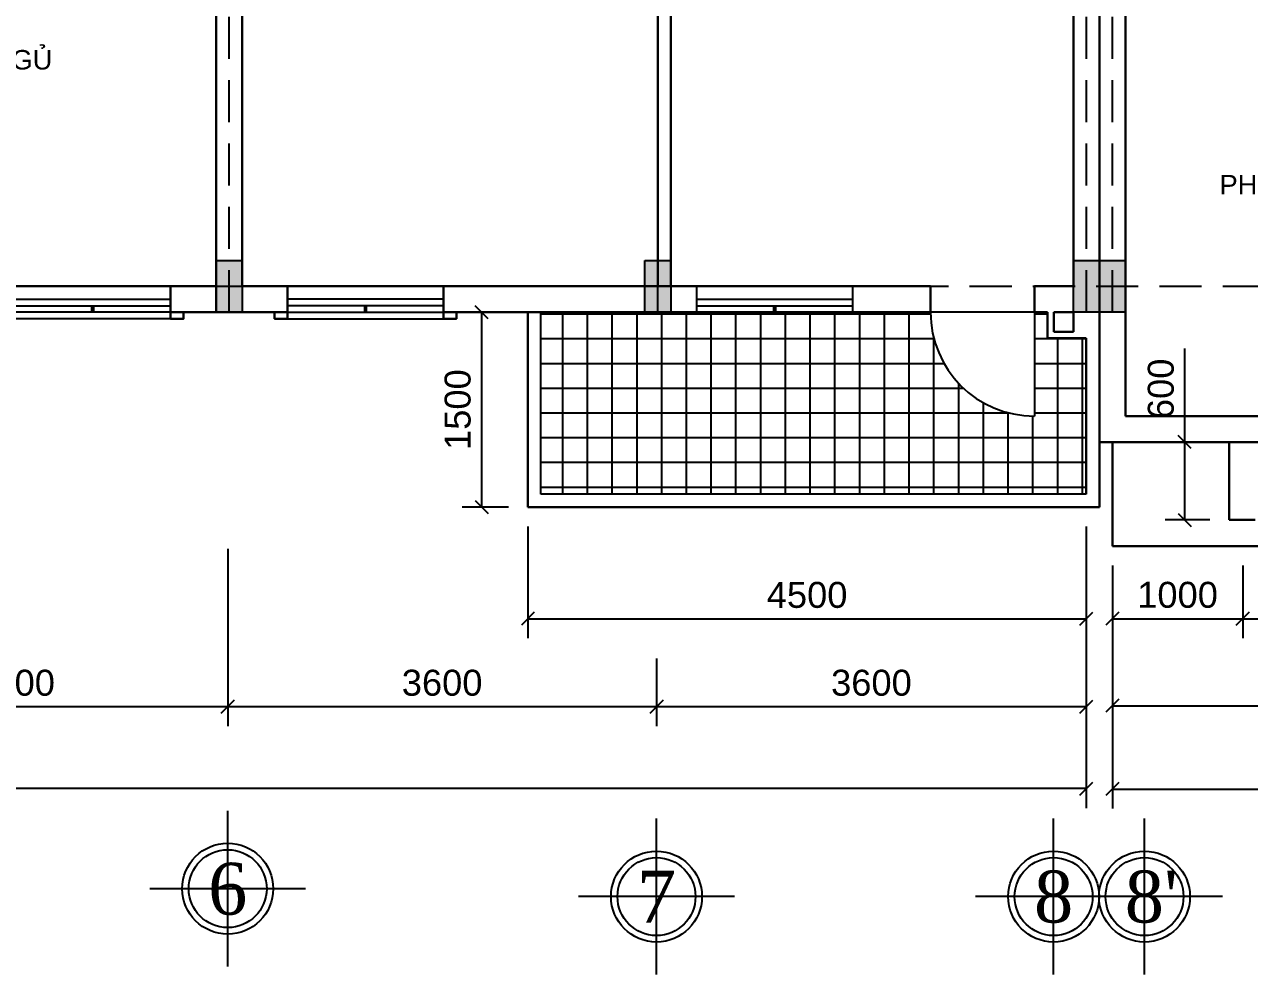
# Model space of a CAD drawing. Extents: x -100 to 171306, y -3236 to 60448.
# Drawn here: x 23669 to 33100, y 31299 to 38614 of the extents above; entities that cross this region are included whole.
import ezdxf
from ezdxf.enums import TextEntityAlignment as Align

# ---------------------------------------------------------------- set-up
doc = ezdxf.new("R2010")
doc.units = 0
doc.header["$LTSCALE"] = 1300
doc.linetypes.add('HIDDEN', pattern=[0.375, 0.25, -0.125])
doc.layers.get('0').update_dxf_attribs({"linetype": 'CONTINUOUS'})
doc.layers.get('DEFPOINTS').update_dxf_attribs({"linetype": 'CONTINUOUS'})
for name, color, linetype in [('11', 7, 'CONTINUOUS'), ('BAO', 3, 'CONTINUOUS'), ('COT', 1, 'CONTINUOUS'), ('CUA', 4, 'CONTINUOUS'), ('HATCH', 5, 'CONTINUOUS'), ('RANH', 2, 'CONTINUOUS'), ('TEXT', 7, 'CONTINUOUS'), ('TIM', 6, 'CONTINUOUS')]:
    doc.layers.add(name, color=color, linetype=linetype)
doc.layers.add('TUONG', color=3, linetype='CONTINUOUS', lineweight=30)
doc.styles.add('T2', font='VNI-Times.TTF')
doc.styles.add('VN', font='VHELVEN.TTF')
doc.styles.add('VNI-HELVE', font='VHELVEN.TTF')
doc.dimstyles.new('DIM100S', dxfattribs={"dimscale": 0, "dimtxt": 200, "dimasz": 100, "dimexe": 150, "dimexo": 150, "dimgap": 80, "dimtad": 1, "dimdec": 0, "dimrnd": 50, "dimzin": 0, "dimdsep": 46, "dimtxsty": 'VNI-HELVE', "dimblk1": 'OBLIQUE', "dimblk2": 'OBLIQUE', "dimsah": 1, "dimcen": 0, "dimclrd": 6, "dimclre": 6, "dimclrt": 6, "dimadec": 0, "dimazin": 0, "dimtfac": 1, "dimtdec": 0, "dimtmove": 0, "dimatfit": 3, "dimfxl": 1, "dimtolj": 1, "dimtzin": 0, "dimarcsym": 0})

# ---------------------------------------------------------------- blocks, each defined once
blk = doc.blocks.new('S1200A')
at = {"layer": '11', "color": 4}
blk.add_line((-600, 50), (600, 50), dxfattribs=at)
blk.add_lwpolyline([(-600, 100), (600, 100), (600, 0), (-600, 0), (-600, 100)], dxfattribs=at)
at = {"layer": '11', "color": 4, "const_width": 30}
blk.add_lwpolyline([(0, 50), (0, 0)], dxfattribs=at)
blk = doc.blocks.new('PN')
at = {"layer": 'TEXT', "style": 'VN'}
blk.add_text('PH.NGUÛ', height=150, dxfattribs=at).set_placement((-475.6, -53.5))
blk = doc.blocks.new('PK')
at = {"layer": 'TEXT', "style": 'VN'}
blk.add_text('PH.KHAÙCH', height=150, dxfattribs=at).set_placement((-539.3, -87.2))
blk = doc.blocks.new('_OBLIQUE')
at = {"color": 0, "linetype": 'ByBlock'}
blk.add_line((-0.5, -0.5), (0.5, 0.5), dxfattribs=at)
blk = doc.blocks.new('*D36')
at = {"color": 6, "linetype": 'ByBlock', "transparency": 16777216}
for p, q in [((25233.6, 34577), (25233.6, 33211.4)), ((21951.8, 33672.6), (21951.8, 33211.4)), ((21951.8, 33361.4), (25233.6, 33361.4))]:
    blk.add_line(p, q, dxfattribs=at)
at = {"layer": 'DEFPOINTS', "color": 0, "linetype": 'ByBlock', "transparency": 16777216}
for p in [(25233.6, 34727), (21951.8, 33822.6), (25233.6, 33361.4)]:
    blk.add_point(p, dxfattribs=at)
at = {"color": 6, "linetype": 'ByBlock', "transparency": 16777216, "xscale": 100, "yscale": 100, "zscale": 100, "rotation": 180}
blk.add_blockref('_OBLIQUE', (21951.8, 33361.4), dxfattribs=at)
at = {"color": 6, "linetype": 'ByBlock', "transparency": 16777216, "xscale": 100, "yscale": 100, "zscale": 100}
blk.add_blockref('_OBLIQUE', (25233.6, 33361.4), dxfattribs=at)
at = {"color": 6, "linetype": 'ByBlock', "transparency": 16777216, "insert": (23592.7, 33544.2), "char_height": 200, "attachment_point": 5, "style": 'VNI-HELVE'}
blk.add_mtext('\\A1;3600', dxfattribs=at)
blk = doc.blocks.new('*D37')
at = {"color": 6, "linetype": 'ByBlock', "transparency": 16777216}
for p, q in [((25233.6, 34377), (25233.6, 33211.4)), ((28534.7, 33733.3), (28534.7, 33211.4)), ((25233.6, 33361.4), (28534.7, 33361.4))]:
    blk.add_line(p, q, dxfattribs=at)
at = {"layer": 'DEFPOINTS', "color": 0, "linetype": 'ByBlock', "transparency": 16777216}
for p in [(25233.6, 34527), (28534.7, 33883.3), (28534.7, 33361.4)]:
    blk.add_point(p, dxfattribs=at)
at = {"color": 6, "linetype": 'ByBlock', "transparency": 16777216, "xscale": 100, "yscale": 100, "zscale": 100, "rotation": 180}
blk.add_blockref('_OBLIQUE', (25233.6, 33361.4), dxfattribs=at)
at = {"color": 6, "linetype": 'ByBlock', "transparency": 16777216, "xscale": 100, "yscale": 100, "zscale": 100}
blk.add_blockref('_OBLIQUE', (28534.7, 33361.4), dxfattribs=at)
at = {"color": 6, "linetype": 'ByBlock', "transparency": 16777216, "insert": (26884.2, 33544.2), "char_height": 200, "attachment_point": 5, "style": 'VNI-HELVE'}
blk.add_mtext('\\A1;3600', dxfattribs=at)
blk = doc.blocks.new('*D38')
at = {"color": 6, "linetype": 'ByBlock', "transparency": 16777216}
for p, q in [((27394.1, 36398.6), (27037.5, 36398.6)), ((27187.5, 36398.6), (27187.5, 34898.6)), ((27394.1, 34898.6), (27037.5, 34898.6))]:
    blk.add_line(p, q, dxfattribs=at)
at = {"layer": 'DEFPOINTS', "color": 0, "linetype": 'ByBlock', "transparency": 16777216}
for p in [(27544.1, 36398.6), (27187.5, 34898.6), (27544.1, 34898.6)]:
    blk.add_point(p, dxfattribs=at)
at = {"color": 6, "linetype": 'ByBlock', "transparency": 16777216, "xscale": 100, "yscale": 100, "zscale": 100}
for p, rotation in [((27187.5, 36398.6), 90), ((27187.5, 34898.6), 270)]:
    blk.add_blockref('_OBLIQUE', p, dxfattribs=dict(at, rotation=rotation))
at = {"color": 6, "linetype": 'ByBlock', "transparency": 16777216, "insert": (27004.7, 35648.6), "char_height": 200, "attachment_point": 5, "rotation": 90, "style": 'VNI-HELVE'}
blk.add_mtext('\\A1;1500', dxfattribs=at)
blk = doc.blocks.new('*D39')
at = {"color": 6, "linetype": 'ByBlock', "transparency": 16777216}
for p, q in [((32600.9, 35398.1), (32600.9, 36118.9)), ((32794.1, 35398.1), (32450.9, 35398.1)), ((32600.9, 34798.6), (32600.9, 35398.1)), ((32794.1, 34798.6), (32450.9, 34798.6))]:
    blk.add_line(p, q, dxfattribs=at)
at = {"layer": 'DEFPOINTS', "color": 0, "linetype": 'ByBlock', "transparency": 16777216}
for p in [(32600.9, 35398.1), (32944.1, 35398.1), (32944.1, 34798.6)]:
    blk.add_point(p, dxfattribs=at)
at = {"color": 6, "linetype": 'ByBlock', "transparency": 16777216, "xscale": 100, "yscale": 100, "zscale": 100}
for p, rotation in [((32600.9, 35398.1), 90), ((32600.9, 34798.6), 270)]:
    blk.add_blockref('_OBLIQUE', p, dxfattribs=dict(at, rotation=rotation))
at = {"color": 6, "linetype": 'ByBlock', "transparency": 16777216, "insert": (32418.1, 35808.5), "char_height": 200, "attachment_point": 5, "rotation": 90, "style": 'VNI-HELVE'}
blk.add_mtext('\\A1;600', dxfattribs=at)
blk = doc.blocks.new('*D40')
at = {"color": 6, "linetype": 'ByBlock', "transparency": 16777216}
for p, q in [((32044.1, 34448.1), (32044.1, 33888.3)), ((33048.2, 34448.1), (33048.2, 33888.3)), ((32044.1, 34038.3), (33048.2, 34038.3))]:
    blk.add_line(p, q, dxfattribs=at)
at = {"layer": 'DEFPOINTS', "color": 0, "linetype": 'ByBlock', "transparency": 16777216}
for p in [(32044.1, 34598.1), (33048.2, 34598.1), (33048.2, 34038.3)]:
    blk.add_point(p, dxfattribs=at)
at = {"color": 6, "linetype": 'ByBlock', "transparency": 16777216, "xscale": 100, "yscale": 100, "zscale": 100, "rotation": 180}
blk.add_blockref('_OBLIQUE', (32044.1, 34038.3), dxfattribs=at)
at = {"color": 6, "linetype": 'ByBlock', "transparency": 16777216, "xscale": 100, "yscale": 100, "zscale": 100}
blk.add_blockref('_OBLIQUE', (33048.2, 34038.3), dxfattribs=at)
at = {"color": 6, "linetype": 'ByBlock', "transparency": 16777216, "insert": (32546.1, 34221.1), "char_height": 200, "attachment_point": 5, "style": 'VNI-HELVE'}
blk.add_mtext('\\A1;1000', dxfattribs=at)
blk = doc.blocks.new('*D41')
at = {"color": 6, "linetype": 'ByBlock', "transparency": 16777216}
for p, q in [((37045.9, 34442.4), (37045.9, 33888.3)), ((33048.2, 34248.1), (33048.2, 33888.3)), ((33048.2, 34038.3), (37045.9, 34038.3))]:
    blk.add_line(p, q, dxfattribs=at)
at = {"layer": 'DEFPOINTS', "color": 0, "linetype": 'ByBlock', "transparency": 16777216}
for p in [(37045.9, 34592.4), (33048.2, 34398.1), (37045.9, 34038.3)]:
    blk.add_point(p, dxfattribs=at)
at = {"color": 6, "linetype": 'ByBlock', "transparency": 16777216, "xscale": 100, "yscale": 100, "zscale": 100, "rotation": 180}
blk.add_blockref('_OBLIQUE', (33048.2, 34038.3), dxfattribs=at)
at = {"color": 6, "linetype": 'ByBlock', "transparency": 16777216, "xscale": 100, "yscale": 100, "zscale": 100}
blk.add_blockref('_OBLIQUE', (37045.9, 34038.3), dxfattribs=at)
at = {"color": 6, "linetype": 'ByBlock', "transparency": 16777216, "insert": (35047.1, 34221.1), "char_height": 200, "attachment_point": 5, "style": 'VNI-HELVE'}
blk.add_mtext('\\A1;4000', dxfattribs=at)
blk = doc.blocks.new('*D42')
at = {"color": 6, "linetype": 'ByBlock', "transparency": 16777216}
for p, q in [((27544.1, 34748.6), (27544.1, 33887.8)), ((31843.8, 34748.6), (31843.8, 33887.8)), ((27544.1, 34037.8), (31843.8, 34037.8))]:
    blk.add_line(p, q, dxfattribs=at)
at = {"layer": 'DEFPOINTS', "color": 0, "linetype": 'ByBlock', "transparency": 16777216}
for p in [(27544.1, 34898.6), (31843.8, 34898.6), (31843.8, 34037.8)]:
    blk.add_point(p, dxfattribs=at)
at = {"color": 6, "linetype": 'ByBlock', "transparency": 16777216, "xscale": 100, "yscale": 100, "zscale": 100, "rotation": 180}
blk.add_blockref('_OBLIQUE', (27544.1, 34037.8), dxfattribs=at)
at = {"color": 6, "linetype": 'ByBlock', "transparency": 16777216, "xscale": 100, "yscale": 100, "zscale": 100}
blk.add_blockref('_OBLIQUE', (31843.8, 34037.8), dxfattribs=at)
at = {"color": 6, "linetype": 'ByBlock', "transparency": 16777216, "insert": (29693.9, 34220.6), "char_height": 200, "attachment_point": 5, "style": 'VNI-HELVE'}
blk.add_mtext('\\A1;4500', dxfattribs=at)
blk = doc.blocks.new('*D45')
at = {"color": 6, "linetype": 'ByBlock', "transparency": 16777216}
for p, q in [((31843.8, 34548.6), (31843.8, 33211.4)), ((28534.7, 33533.3), (28534.7, 33211.4)), ((28534.7, 33361.4), (31843.8, 33361.4))]:
    blk.add_line(p, q, dxfattribs=at)
at = {"layer": 'DEFPOINTS', "color": 0, "linetype": 'ByBlock', "transparency": 16777216}
for p in [(31843.8, 34698.6), (28534.7, 33683.3), (31843.8, 33361.4)]:
    blk.add_point(p, dxfattribs=at)
at = {"color": 6, "linetype": 'ByBlock', "transparency": 16777216, "xscale": 100, "yscale": 100, "zscale": 100, "rotation": 180}
blk.add_blockref('_OBLIQUE', (28534.7, 33361.4), dxfattribs=at)
at = {"color": 6, "linetype": 'ByBlock', "transparency": 16777216, "xscale": 100, "yscale": 100, "zscale": 100}
blk.add_blockref('_OBLIQUE', (31843.8, 33361.4), dxfattribs=at)
at = {"color": 6, "linetype": 'ByBlock', "transparency": 16777216, "insert": (30189.3, 33544.2), "char_height": 200, "attachment_point": 5, "style": 'VNI-HELVE'}
blk.add_mtext('\\A1;3600', dxfattribs=at)
blk = doc.blocks.new('*D46')
at = {"color": 6, "linetype": 'ByBlock', "transparency": 16777216}
for p, q in [((32044.1, 34248.1), (32044.1, 33218.8)), ((38044.1, 34248.1), (38044.1, 33218.8)), ((32044.1, 33368.8), (38044.1, 33368.8))]:
    blk.add_line(p, q, dxfattribs=at)
at = {"layer": 'DEFPOINTS', "color": 0, "linetype": 'ByBlock', "transparency": 16777216}
for p in [(32044.1, 34398.1), (38044.1, 34398.1), (38044.1, 33368.8)]:
    blk.add_point(p, dxfattribs=at)
at = {"color": 6, "linetype": 'ByBlock', "transparency": 16777216, "xscale": 100, "yscale": 100, "zscale": 100, "rotation": 180}
blk.add_blockref('_OBLIQUE', (32044.1, 33368.8), dxfattribs=at)
at = {"color": 6, "linetype": 'ByBlock', "transparency": 16777216, "xscale": 100, "yscale": 100, "zscale": 100}
blk.add_blockref('_OBLIQUE', (38044.1, 33368.8), dxfattribs=at)
at = {"color": 6, "linetype": 'ByBlock', "transparency": 16777216, "insert": (35044.1, 33551.6), "char_height": 200, "attachment_point": 5, "style": 'VNI-HELVE'}
blk.add_mtext('\\A1;6000', dxfattribs=at)
blk = doc.blocks.new('*D63')
at = {"color": 6, "linetype": 'ByBlock', "transparency": 16777216}
for p, q in [((5847.7, 34538.2), (5847.7, 32580.8)), ((31843.8, 34548.6), (31843.8, 32580.8)), ((31843.8, 32730.8), (5847.7, 32730.8))]:
    blk.add_line(p, q, dxfattribs=at)
at = {"layer": 'DEFPOINTS', "color": 0, "linetype": 'ByBlock', "transparency": 16777216}
for p in [(5847.7, 34688.2), (31843.8, 34698.6), (5847.7, 32730.8)]:
    blk.add_point(p, dxfattribs=at)
at = {"color": 6, "linetype": 'ByBlock', "transparency": 16777216, "xscale": 100, "yscale": 100, "zscale": 100, "rotation": 180}
blk.add_blockref('_OBLIQUE', (5847.7, 32730.8), dxfattribs=at)
at = {"color": 6, "linetype": 'ByBlock', "transparency": 16777216, "xscale": 100, "yscale": 100, "zscale": 100}
blk.add_blockref('_OBLIQUE', (31843.8, 32730.8), dxfattribs=at)
at = {"color": 6, "linetype": 'ByBlock', "transparency": 16777216, "insert": (18845.7, 32913.6), "char_height": 200, "attachment_point": 5, "style": 'VNI-HELVE'}
blk.add_mtext('\\A1;27600', dxfattribs=at)
blk = doc.blocks.new('*D64')
at = {"color": 6, "linetype": 'ByBlock', "transparency": 16777216}
for p, q in [((63838.8, 34345.6), (63838.8, 32577.1)), ((32044.1, 34248.1), (32044.1, 32577.1)), ((32044.1, 32727.1), (63838.8, 32727.1))]:
    blk.add_line(p, q, dxfattribs=at)
at = {"layer": 'DEFPOINTS', "color": 0, "linetype": 'ByBlock', "transparency": 16777216}
for p in [(63838.8, 34495.6), (32044.1, 34398.1), (63838.8, 32727.1)]:
    blk.add_point(p, dxfattribs=at)
at = {"color": 6, "linetype": 'ByBlock', "transparency": 16777216, "xscale": 100, "yscale": 100, "zscale": 100, "rotation": 180}
blk.add_blockref('_OBLIQUE', (32044.1, 32727.1), dxfattribs=at)
at = {"color": 6, "linetype": 'ByBlock', "transparency": 16777216, "xscale": 100, "yscale": 100, "zscale": 100}
blk.add_blockref('_OBLIQUE', (63838.8, 32727.1), dxfattribs=at)
at = {"color": 6, "linetype": 'ByBlock', "transparency": 16777216, "insert": (47941.4, 32909.9), "char_height": 200, "attachment_point": 5, "style": 'VNI-HELVE'}
blk.add_mtext('\\A1;33600', dxfattribs=at)

msp = doc.modelspace()

# ---------------------------------------------------------------- hatches: boundary and pattern name
at = {"layer": 'HATCH', "linetype": 'Continuous'}
h = msp.add_hatch(dxfattribs=at)
h.set_pattern_fill('NET', color=5, scale=60, style=0)
h.paths.add_polyline_path([(31843.6, 34998.6), (31843.6, 36198.6), (31544.1, 36198.6), (31544.1, 36398.6), (31444.1, 36398.6), (31444.1, 35598.6, -0.414214), (30644.1, 36398.6), (30044.1, 36398.6), (28644.1, 36398.6), (28444.1, 36398.6), (27644.1, 36398.6), (27644.1, 34998.6)])

# ---------------------------------------------------------------- linework, layer by layer
at = {"layer": 'BAO', "color": 3, "linetype": 'Continuous'}
for p, q in [((27544.1, 36398.6), (27544.1, 34898.6)), ((27544.1, 34898.6), (27544.1, 36398.6)), ((25233.6, 31359.5), (25233.6, 32559.5)), ((28534.7, 31298.7), (28534.7, 32498.7)), ((31591.7, 31298.7), (31591.7, 32498.7)), ((32291.7, 31298.7), (32291.7, 32498.7)), ((25833.6, 31959.5), (24633.6, 31959.5)), ((29134.7, 31898.7), (27934.7, 31898.7)), ((32191.7, 31898.7), (30991.7, 31898.7)), ((32891.7, 31898.7), (31691.7, 31898.7))]:
    msp.add_line(p, q, dxfattribs=at)
for centre, radius in [((25233.6, 31959.5), 350), ((25233.6, 31959.5), 300), ((28534.7, 31898.7), 350), ((28534.7, 31898.7), 300), ((31591.7, 31898.7), 350), ((31591.7, 31898.7), 300), ((32291.7, 31898.7), 350), ((32291.7, 31898.7), 300)]:
    msp.add_circle(centre, radius, dxfattribs=at)
at = {"layer": 'COT', "linetype": 'Continuous'}
for points in [[(25144.1, 36797.9), (25344.1, 36797.9), (25344.1, 36398.6), (25144.1, 36398.6)], [(28444.1, 36797.9), (28644.1, 36797.9), (28644.1, 36398.6), (28444.1, 36398.6)], [(31744.1, 36797.9), (31944.1, 36797.9), (31944.1, 36398.6), (31744.1, 36398.6)], [(31944.1, 36797.9), (32144.1, 36797.9), (32144.1, 36398.6), (31944.1, 36398.6)]]:
    msp.add_lwpolyline(points, close=True, dxfattribs=at)
for points in [[(25144.1, 36398.6), (25344.1, 36398.6), (25144.1, 36797.9), (25344.1, 36797.9)], [(28444.1, 36398.6), (28644.1, 36398.6), (28444.1, 36797.9), (28644.1, 36797.9)], [(31744.1, 36398.6), (31944.1, 36398.6), (31744.1, 36797.9), (31944.1, 36797.9)], [(31944.1, 36398.6), (32144.1, 36398.6), (31944.1, 36797.9), (32144.1, 36797.9)]]:
    msp.add_solid(points, dxfattribs=at)
at = {"layer": 'CUA', "color": 4, "linetype": 'Continuous'}
for p, q in [((28844.1, 36598.6), (30044.1, 36598.6)), ((28844.1, 36398.6), (28844.1, 36598.6)), ((30044.1, 36598.6), (30044.1, 36398.6)), ((28844.1, 36498.6), (30044.1, 36498.6)), ((28844.1, 36448.6), (30044.1, 36448.6)), ((24794.1, 36348.6), (23594.1, 36348.6)), ((25694.1, 36348.6), (26894.1, 36348.6)), ((30044.1, 36398.6), (28644.1, 36398.6)), ((31444.1, 36398.6), (31444.1, 35598.6))]:
    msp.add_line(p, q, dxfattribs=at)
at = {"layer": 'CUA', "color": 3, "linetype": 'Continuous'}
for p, q in [((27644.1, 34998.6), (27644.1, 36398.6)), ((31843.6, 34998.6), (27644.1, 34998.6)), ((27744.1, 34898.6), (31944.1, 34898.6))]:
    msp.add_line(p, q, dxfattribs=at)
at = {"layer": 'CUA', "color": 4, "linetype": 'Continuous', "const_width": 30}
msp.add_lwpolyline([(29444.1, 36398.6), (29444.1, 36448.6)], dxfattribs=at)
at = {"layer": 'CUA', "color": 4, "linetype": 'Continuous'}
msp.add_arc((31444.1, 36398.6), 800, 180, 270, dxfattribs=at)
at = {"layer": 'RANH', "color": 2, "linetype": 'HIDDEN'}
for p, q in [((25244.1, 36398.6), (25244.1, 57559.7)), ((28544.1, 36398.6), (28544.1, 57559.7)), ((31844, 36398.6), (31844, 57559.7)), ((32044, 36398.6), (32044, 57559.7)), ((5594.1, 36598.3), (64365.3, 36598.3))]:
    msp.add_line(p, q, dxfattribs=at)
at = {"layer": 'RANH', "color": 2, "linetype": 'Continuous'}
msp.add_lwpolyline([(31444.1, 36398.6), (30644.1, 36398.6)], dxfattribs=at)
at = {"layer": 'TUONG', "color": 3}
for p, q in [((31744.1, 36598.6), (31744.1, 43098.6)), ((31944.1, 36598.6), (31944.1, 43098.6)), ((25144.1, 40498.6), (25144.1, 36398.6)), ((25344.1, 40498.6), (25344.1, 36598.6)), ((28544.1, 40498.6), (28544.1, 36598.6)), ((28644.1, 36598.6), (28644.1, 40498.6)), ((32144.1, 40498.6), (32144.1, 37198.6)), ((32144.1, 37398.6), (32144.1, 35598.6)), ((22044.1, 36598.6), (24794.1, 36598.6)), ((24794.1, 36598.6), (24794.1, 36398.6)), ((25144.1, 36598.6), (24794.1, 36598.6)), ((25344.1, 36598.6), (25694.1, 36598.6)), ((28644.1, 36598.6), (25694.1, 36598.6)), ((25694.1, 36598.6), (25694.1, 36398.6)), ((26894.1, 36598.6), (26894.1, 36398.6)), ((30644.1, 36598.6), (28644.1, 36598.6)), ((30644.1, 36398.6), (30644.1, 36598.6)), ((31744.1, 36598.6), (31444.1, 36598.6)), ((31444.1, 36598.6), (31444.1, 36398.6)), ((25244.1, 36398.6), (24794.1, 36398.6)), ((24894.1, 36398.6), (25594.1, 36398.6)), ((25694.1, 36398.6), (25244.1, 36398.6)), ((27544.1, 36398.6), (26894.1, 36398.6)), ((26994.1, 36398.6), (28644.1, 36398.6)), ((27544.1, 34898.6), (27544.1, 36398.6)), ((30044.1, 36398.6), (30644.1, 36398.6)), ((31444.1, 36398.6), (31544.1, 36398.6)), ((31544.1, 36398.6), (31544.1, 36198.6)), ((31594.1, 36398.6), (31594.1, 36248.6)), ((31594.1, 36398.6), (31744.1, 36398.6)), ((31744.1, 36248.6), (31744.1, 36398.6)), ((31744.1, 36248.6), (31744.1, 36398.6)), ((31944.1, 36398.6), (31944.1, 34898.6)), ((31594.1, 36248.6), (31744.1, 36248.6)), ((31544.1, 36198.6), (31843.6, 36198.6)), ((31843.6, 36198.6), (31843.6, 34998.6)), ((34744.1, 35598.6), (32144.1, 35598.6)), ((33544.1, 35398.6), (31944.1, 35398.6)), ((32044.1, 35398.6), (32044.1, 34598.1)), ((32944.1, 35398.1), (32144.1, 35398.1)), ((32944.1, 35398.1), (32944.1, 34798.6)), ((31944.1, 34898.6), (27544.1, 34898.6)), ((32944.1, 34798.6), (33144.1, 34798.6)), ((32944.1, 34798.6), (33144.1, 34798.6)), ((38044.1, 34598.1), (32044.1, 34598.1))]:
    msp.add_line(p, q, dxfattribs=at)
at = {"layer": 'TUONG', "color": 4, "linetype": 'Continuous'}
for points in [[(24894.1, 36398.6), (24894.1, 36348.6), (24794.1, 36348.6), (24794.1, 36398.6)], [(25594.1, 36398.6), (25594.1, 36348.6), (25694.1, 36348.6), (25694.1, 36398.6)], [(26894.1, 36398.6), (26894.1, 36348.6), (26994.1, 36348.6), (26994.1, 36398.6)]]:
    msp.add_lwpolyline(points, dxfattribs=at)

# ---------------------------------------------------------------- block references
at = {"layer": 'CUA', "color": 4, "linetype": 'Continuous'}
msp.add_blockref('S1200A', (24194.1, 36398.6), dxfattribs=at)
at = {"layer": 'CUA', "color": 4, "linetype": 'Continuous', "xscale": -1}
msp.add_blockref('S1200A', (26294.1, 36398.6), dxfattribs=at)
at = {"layer": 'TEXT', "color": 7}
msp.add_blockref('PN', (23544.1, 38321.1), dxfattribs=at)
at = {"layer": 'TUONG', "color": 5}
msp.add_blockref('PK', (33408.8, 37392.8), dxfattribs=at)

# ---------------------------------------------------------------- texts
at = {"layer": 'TEXT', "style": 'T2'}
for tag, p in [('6', (25233.6, 31959.5)), ('7', (28534.7, 31898.7)), ('8', (31591.7, 31898.7)), ("8'", (32344.9, 31898.7))]:
    msp.add_attdef(tag, text='', height=400, dxfattribs=at).set_placement(p, align=Align.MIDDLE_CENTER)

# ---------------------------------------------------------------- dimensions: what is measured, and where the dimension line sits
at = {"layer": 'TIM', "color": 6, "linetype": 'Continuous'}
for base, p1, p2, picture, middle in [((27187.5, 34898.6), (27544.1, 36398.6), (27544.1, 34898.6), '*D38', (27004.7, 35648.6)), ((32600.8641, 35398.1298), (32944.0661, 34798.5995), (32944.0661, 35398.1298), '*D39', (32418.0785, 35808.4919))]:
    dim = msp.add_linear_dim(base=base, p1=p1, p2=p2, angle=90, dimstyle='DIM100S', override={"dimscale": 1}, dxfattribs=at)
    dim.commit()
    dim.dimension.update_dxf_attribs({"geometry": picture, "text_midpoint": middle})
for base, p1, p2, text, picture, middle in [((31843.8, 34037.8), (27544.1, 34898.6), (31843.8, 34898.6), '4500', '*D42', (29693.9, 34220.6)), ((25233.6, 33361.4), (21951.8, 33822.6), (25233.6, 34727), '3600', '*D36', (23592.7, 33544.2)), ((5847.7, 32730.8), (31843.8, 34698.6), (5847.7, 34688.2), '27600', '*D63', (18845.7, 32913.6)), ((31843.8, 33361.4), (28534.7, 33683.3), (31843.8, 34698.6), '3600', '*D45', (30189.3, 33544.2)), ((28534.7, 33361.4), (25233.6, 34527), (28534.7, 33883.3), '3600', '*D37', (26884.2, 33544.2)), ((63838.8, 32727.1), (32044.1, 34398.1), (63838.8, 34495.6), '33600', '*D64', (47941.4, 32909.9))]:
    dim = msp.add_linear_dim(base=base, p1=p1, p2=p2, text=text, dimstyle='DIM100S', override={"dimscale": 1}, dxfattribs=at)
    dim.commit()
    dim.dimension.update_dxf_attribs({"geometry": picture, "text_midpoint": middle})
for base, p1, p2, picture, middle in [((33048.2, 34038.3), (32044.1, 34598.1), (33048.2, 34598.1), '*D40', (32546.1, 34221.1)), ((37045.9, 34038.3), (33048.2, 34398.1), (37045.9, 34592.4), '*D41', (35047.1, 34221.1)), ((38044.1, 33368.8), (32044.1, 34398.1), (38044.1, 34398.1), '*D46', (35044.1, 33551.6))]:
    dim = msp.add_linear_dim(base=base, p1=p1, p2=p2, dimstyle='DIM100S', override={"dimscale": 1}, dxfattribs=at)
    dim.commit()
    dim.dimension.update_dxf_attribs({"geometry": picture, "text_midpoint": middle})

doc.saveas('drawing.dxf')
